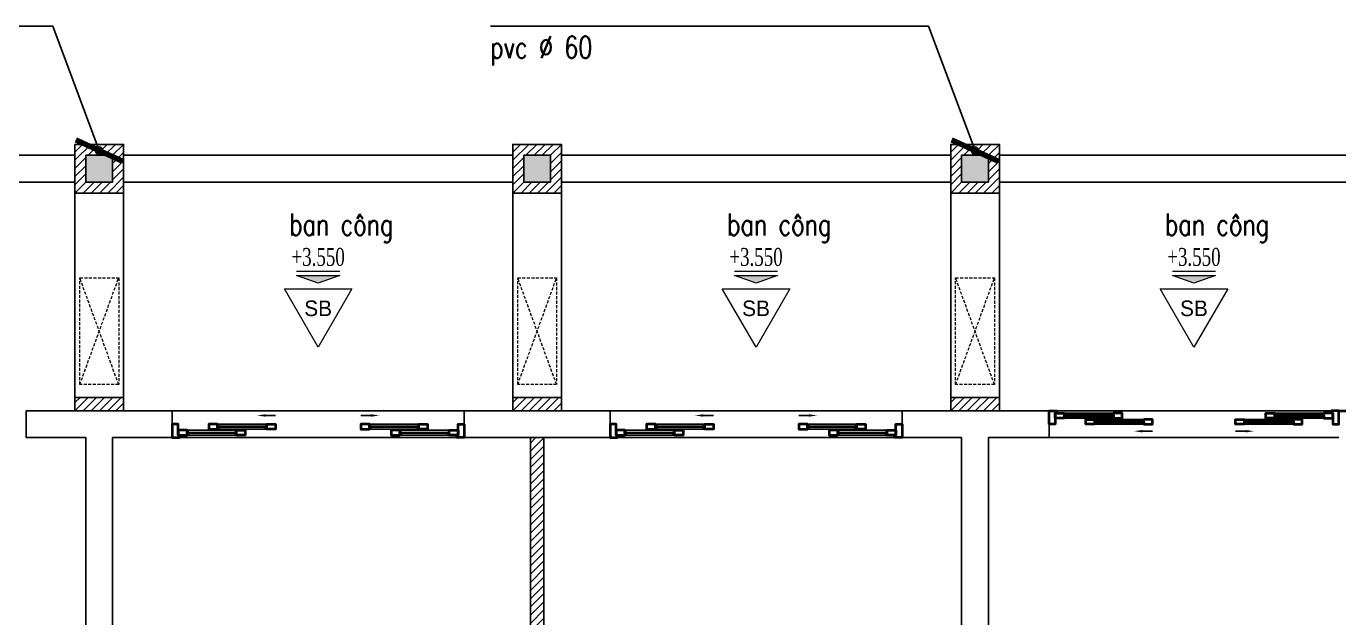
# Model space of a CAD drawing. Header units: inches. Extents: x 7154 to 95401, y -113037 to 84761.
# Drawn here: x 43858 to 54648, y -9773 to -4913 of the extents above; entities that cross this region are included whole.
import ezdxf
from ezdxf.enums import TextEntityAlignment as Align

# ---------------------------------------------------------------- set-up
doc = ezdxf.new("R2010")
doc.units = ezdxf.units.IN
doc.header["$MEASUREMENT"] = 0
doc.linetypes.add('HIDDEN', pattern=[0.375, 0.25, -0.125])
for name, color, linetype, lineweight in [('HACTH', 252, 'Continuous', 5), ('NEW', 2, 'Continuous', 35), ('ZONES', 7, 'Continuous', 18)]:
    doc.layers.add(name, color=color, linetype=linetype, lineweight=lineweight)
for name, color, linetype in [('HATCH', 8, 'Continuous'), ('MURC', 7, 'Continuous'), ('TEXT', 2, 'Continuous'), ('THAY', 9, 'Continuous'), ('tuong', 4, 'Continuous')]:
    doc.layers.add(name, color=color, linetype=linetype)
doc.styles.add('AVANTH', font='VnAvantH.TTF')
doc.styles.add('ISOCP', font='isocp.shx')
doc.styles.add('VNS', font='vntimeh.shx', dxfattribs={"width": 0.7})
doc.styles.add('VNSIMLI', font='vnsimli.shx', dxfattribs={"width": 0.75})
doc.dimstyles.new('100x2nn', dxfattribs={"dimscale": 2, "dimtxt": 180, "dimasz": 80, "dimexe": 80, "dimexo": 0, "dimgap": 30, "dimtad": 1, "dimdec": 0, "dimzin": 0, "dimdsep": 46, "dimtxsty": 'ISOCP', "dimblk1": 'ARCHTICK', "dimblk2": 'ARCHTICK', "dimsah": 1, "dimcen": 0.09, "dimdle": 80, "dimclrd": 8, "dimclre": 8, "dimclrt": 7, "dimadec": 0, "dimazin": 0, "dimtfac": 1, "dimtdec": 0, "dimtmove": 2, "dimatfit": 3, "dimldrblk": 'ARCHTICK', "dimfxl": 80, "dimtolj": 1, "dimtzin": 0, "dimarcsym": 0})

# ---------------------------------------------------------------- blocks, each defined once
blk = doc.blocks.new('CAODO')
blk.add_hatch(color=256).paths.add_polyline_path([(0, 0), (-225, 80), (225, 80)])
blk.add_line((-225, 124), (225, 124))
blk.add_lwpolyline([(0, 0), (-225, 80), (225, 80), (0, 0)])
at = {"layer": 'ZONES', "style": 'VNS', "width": 0.7}
blk.add_attdef('CAODO', text='', height=187, dxfattribs=at).set_placement((0, 274), align=Align.MIDDLE)
blk = doc.blocks.new('MAT')
blk.add_lwpolyline([(-11, 95), (508, 995), (-531, 995)], close=True)
at = {"layer": 'ZONES', "style": 'AVANTH'}
blk.add_attdef('DS', text='', height=240, dxfattribs=at).set_placement((-11, 695), align=Align.MIDDLE)
blk = doc.blocks.new('_ArchTick')
at = {"color": 0, "linetype": 'ByBlock', "const_width": 0.15}
blk.add_lwpolyline([(-0.5, -0.5), (0.5, 0.5)], dxfattribs=at)

msp = doc.modelspace()

# ---------------------------------------------------------------- hatches: boundary and pattern name
at = {"layer": 'HACTH'}
h = msp.add_hatch(dxfattribs=at)
h.set_pattern_fill('ANSI31', color=256, scale=15, style=0)
h.set_pattern_definition([(45, (44258.09, -6283.284), (-33.676, 33.676), [])])
h.paths.add_polyline_path([(44658.1, -5883.3), (44258.1, -5883.3), (44258.1, -6283.3), (44658.1, -6283.3)])
h.paths.add_polyline_path([(44568.1, -5973.3), (44568.1, -6193.3), (44348.1, -6193.3), (44348.1, -5973.3)], flags=16)
h.paths.add_polyline_path([(44428.1, -5934.5, -1), (44488.1, -5934.5, -1)], flags=16)
h = msp.add_hatch(dxfattribs=at)
h.set_pattern_fill('ANSI31', color=256, scale=15, style=0)
h.set_pattern_definition([(45, (47858.09, -6283.284), (-33.676, 33.676), [])])
h.paths.add_polyline_path([(48258.1, -5883.3), (47858.1, -5883.3), (47858.1, -6283.3), (48258.1, -6283.3)])
h.paths.add_polyline_path([(48168.1, -5973.3), (48168.1, -6193.3), (47948.1, -6193.3), (47948.1, -5973.3)], flags=16)
h = msp.add_hatch(dxfattribs=at)
h.set_pattern_fill('ANSI31', color=256, scale=15, style=0)
h.set_pattern_definition([(45, (51458.09, -6283.284), (-33.676, 33.676), [])])
h.paths.add_polyline_path([(51858.1, -5883.3), (51458.1, -5883.3), (51458.1, -6283.3), (51858.1, -6283.3)])
h.paths.add_polyline_path([(51768.1, -6193.3), (51548.1, -6193.3), (51548.1, -5973.3), (51768.1, -5973.3)], flags=16)
h.paths.add_polyline_path([(51628.1, -5934.5, -1), (51688.1, -5934.5, -1)], flags=16)
h = msp.add_hatch(dxfattribs=at)
h.set_pattern_fill('ANSI31', color=256, scale=15, style=0)
h.set_pattern_definition([(45, (44258.09, -8073.22), (-33.676, 33.676), [])])
h.paths.add_polyline_path([(44658.1, -7963.3), (44258.1, -7963.3), (44258.1, -8073.2), (44658.1, -8073.2)])
h = msp.add_hatch(dxfattribs=at)
h.set_pattern_fill('ANSI31', color=256, scale=15, style=0)
h.set_pattern_definition([(45, (47858.09, -8073.22), (-33.676, 33.676), [])])
h.paths.add_polyline_path([(48258.1, -7963.3), (47858.1, -7963.3), (47858.1, -8073.2), (48258.1, -8073.2)])
h = msp.add_hatch(dxfattribs=at)
h.set_pattern_fill('ANSI31', color=256, scale=15, style=0)
h.set_pattern_definition([(45, (51458.09, -8073.284), (-33.676, 33.676), [])])
h.paths.add_polyline_path([(51858.1, -7963.3), (51458.1, -7963.3), (51458.1, -8073.3), (51858.1, -8073.3)])
h = msp.add_hatch(dxfattribs=at)
h.set_pattern_fill('ANSI31', color=256, scale=15, style=0)
h.set_pattern_definition([(45, (45578.09, -12783.284), (-33.67596, 33.67596), [])])
h.paths.add_polyline_path([(48428.1, -12673.3), (48113.1, -12673.3), (48113.1, -8293.1), (48003.1, -8293.1), (48003.1, -12673.3), (45578.1, -12673.3), (45578.1, -12783.3), (48428.1, -12783.3)])
at = {"layer": 'HATCH'}
for points in [[(44568.1, -6193.3), (44348.1, -6193.3), (44348.1, -5973.3), (44568.1, -5973.3)], [(48168.1, -6193.3), (47948.1, -6193.3), (47948.1, -5973.3), (48168.1, -5973.3)], [(51768.1, -6193.3), (51548.1, -6193.3), (51548.1, -5973.3), (51768.1, -5973.3)]]:
    msp.add_hatch(color=256, dxfattribs=at).paths.add_polyline_path(points)

# ---------------------------------------------------------------- linework, layer by layer
at = {"layer": 'HACTH', "linetype": 'HIDDEN', "ltscale": 100}
for p, q in [((44617.9, -7857.6), (44298.3, -6980.2)), ((44298.3, -7857.6), (44617.9, -6980.2)), ((48217.9, -7857.6), (47898.3, -6980.2)), ((47898.3, -7857.6), (48217.9, -6980.2)), ((51817.9, -7857.6), (51498.3, -6980.2)), ((51498.3, -7857.6), (51817.9, -6980.2))]:
    msp.add_line(p, q, dxfattribs=at)
for points in [[(44617.9, -7857.6), (44298.3, -7857.6), (44298.3, -6980.2), (44617.9, -6980.2)], [(48217.9, -7857.6), (47898.3, -7857.6), (47898.3, -6980.2), (48217.9, -6980.2)], [(51817.9, -7857.6), (51498.3, -7857.6), (51498.3, -6980.2), (51817.9, -6980.2)]]:
    msp.add_lwpolyline(points, close=True, dxfattribs=at)
at = {"layer": 'HATCH', "linetype": 'Continuous'}
for p, q in [((52328.1, -8073.3), (54588.1, -8073.3)), ((52268.1, -8293.3), (54648.1, -8293.3))]:
    msp.add_line(p, q, dxfattribs=at)
for points in [[(47458.1, -8073.1), (45058.1, -8073.1), (45058.1, -8293.3), (47458.1, -8293.3)], [(51058.1, -8073.3), (48658.1, -8073.3), (48658.1, -8293.3), (51058.1, -8293.3)]]:
    msp.add_lwpolyline(points, close=True, dxfattribs=at)
at = {"layer": 'MURC'}
for p, q in [((45822.8, -8111.3), (45908.1, -8111.3)), ((46693.4, -8111.3), (46608.1, -8111.3)), ((49422.8, -8111.3), (49508.1, -8111.3)), ((50293.4, -8111.3), (50208.1, -8111.3)), ((53032.8, -8240.3), (53118.1, -8240.3)), ((53883.4, -8240.3), (53798.1, -8240.3))]:
    msp.add_line(p, q, dxfattribs=at)
for points in [[(45836.1, -8206.3), (45430.1, -8206.3), (45430.1, -8200.3), (45836.1, -8200.3)], [(46680.1, -8206.3), (47086.1, -8206.3), (47086.1, -8200.3), (46680.1, -8200.3)], [(49436.1, -8206.3), (49030.1, -8206.3), (49030.1, -8200.3), (49436.1, -8200.3)], [(50280.1, -8206.3), (50686.1, -8206.3), (50686.1, -8200.3), (50280.1, -8200.3)], [(52796.1, -8110.3), (52390.1, -8110.3), (52390.1, -8116.3), (52796.1, -8116.3)], [(53046.1, -8160.3), (52640.1, -8160.3), (52640.1, -8166.3), (53046.1, -8166.3)], [(53870.1, -8160.3), (54276.1, -8160.3), (54276.1, -8166.3), (53870.1, -8166.3)], [(54120.1, -8110.3), (54526.1, -8110.3), (54526.1, -8116.3), (54120.1, -8116.3)], [(45586.1, -8256.3), (45180.1, -8256.3), (45180.1, -8250.3), (45586.1, -8250.3)], [(46930.1, -8256.3), (47336.1, -8256.3), (47336.1, -8250.3), (46930.1, -8250.3)], [(49186.1, -8256.3), (48780.1, -8256.3), (48780.1, -8250.3), (49186.1, -8250.3)], [(50530.1, -8256.3), (50936.1, -8256.3), (50936.1, -8250.3), (50530.1, -8250.3)]]:
    msp.add_lwpolyline(points, close=True, dxfattribs=at)
at = {"layer": 'NEW'}
msp.add_line((54648.1, -8073.3), (55868.1, -8073.3), dxfattribs=at)
for points in [[(52318.1, -8093.3), (52318.1, -8183.3), (52268.1, -8183.3), (52268.1, -8073.3), (52328.1, -8073.3), (52328.1, -8093.3), (52318.1, -8093.3)], [(54598.1, -8093.3), (54598.1, -8183.3), (54648.1, -8183.3), (54648.1, -8073.3), (54588.1, -8073.3), (54588.1, -8093.3), (54598.1, -8093.3)], [(45108.1, -8273.3), (45108.1, -8183.3), (45058.1, -8183.3), (45058.1, -8293.3), (45118.1, -8293.3), (45118.1, -8273.3), (45108.1, -8273.3)], [(47408.1, -8273.3), (47408.1, -8183.3), (47458.1, -8183.3), (47458.1, -8293.3), (47398.1, -8293.3), (47398.1, -8273.3), (47408.1, -8273.3)], [(48708.1, -8273.3), (48708.1, -8183.3), (48658.1, -8183.3), (48658.1, -8293.3), (48718.1, -8293.3), (48718.1, -8273.3), (48708.1, -8273.3)], [(51008.1, -8273.3), (51008.1, -8183.3), (51058.1, -8183.3), (51058.1, -8293.3), (50998.1, -8293.3), (50998.1, -8273.3), (51008.1, -8273.3)]]:
    msp.add_lwpolyline(points, close=True, dxfattribs=at)
for points in [[(45422.1, -8183.3), (45358.1, -8183.3), (45358.1, -8223.3), (45422.1, -8223.3), (45422.1, -8223.3), (45422.1, -8223.3), (45422.1, -8221.3), (45423.1, -8221.3), (45424.1, -8221.3), (45424.1, -8223.3), (45430.1, -8223.3), (45430.1, -8221.3), (45436.1, -8215.3), (45438.1, -8215.3), (45438.1, -8206.3), (45430.1, -8206.3), (45430.1, -8183.3), (45424.1, -8183.3), (45424.1, -8185.3), (45422.1, -8185.3), (45422.1, -8183.3), (45422.1, -8183.3)], [(45844.1, -8183.3), (45908.1, -8183.3), (45908.1, -8223.3), (45844.1, -8223.3), (45844.1, -8223.3), (45844.1, -8223.3), (45844.1, -8221.3), (45843.1, -8221.3), (45842.1, -8221.3), (45842.1, -8223.3), (45836.1, -8223.3), (45836.1, -8221.3), (45830.1, -8215.3), (45828.1, -8215.3), (45828.1, -8206.3), (45836.1, -8206.3), (45836.1, -8183.3), (45842.1, -8183.3), (45842.1, -8185.3), (45844.1, -8185.3), (45844.1, -8183.3), (45844.1, -8183.3)], [(46672.1, -8183.3), (46608.1, -8183.3), (46608.1, -8223.3), (46672.1, -8223.3), (46672.1, -8223.3), (46672.1, -8223.3), (46672.1, -8221.3), (46673.1, -8221.3), (46674.1, -8221.3), (46674.1, -8223.3), (46680.1, -8223.3), (46680.1, -8221.3), (46686.1, -8215.3), (46688.1, -8215.3), (46688.1, -8206.3), (46680.1, -8206.3), (46680.1, -8183.3), (46674.1, -8183.3), (46674.1, -8185.3), (46672.1, -8185.3), (46672.1, -8183.3), (46672.1, -8183.3)], [(47094.1, -8183.3), (47158.1, -8183.3), (47158.1, -8223.3), (47094.1, -8223.3), (47094.1, -8223.3), (47094.1, -8223.3), (47094.1, -8221.3), (47093.1, -8221.3), (47092.1, -8221.3), (47092.1, -8223.3), (47086.1, -8223.3), (47086.1, -8221.3), (47080.1, -8215.3), (47078.1, -8215.3), (47078.1, -8206.3), (47086.1, -8206.3), (47086.1, -8183.3), (47092.1, -8183.3), (47092.1, -8185.3), (47094.1, -8185.3), (47094.1, -8183.3), (47094.1, -8183.3)], [(49022.1, -8183.3), (48958.1, -8183.3), (48958.1, -8223.3), (49022.1, -8223.3), (49022.1, -8223.3), (49022.1, -8223.3), (49022.1, -8221.3), (49023.1, -8221.3), (49024.1, -8221.3), (49024.1, -8223.3), (49030.1, -8223.3), (49030.1, -8221.3), (49036.1, -8215.3), (49038.1, -8215.3), (49038.1, -8206.3), (49030.1, -8206.3), (49030.1, -8183.3), (49024.1, -8183.3), (49024.1, -8185.3), (49022.1, -8185.3), (49022.1, -8183.3), (49022.1, -8183.3)], [(49444.1, -8183.3), (49508.1, -8183.3), (49508.1, -8223.3), (49444.1, -8223.3), (49444.1, -8223.3), (49444.1, -8223.3), (49444.1, -8221.3), (49443.1, -8221.3), (49442.1, -8221.3), (49442.1, -8223.3), (49436.1, -8223.3), (49436.1, -8221.3), (49430.1, -8215.3), (49428.1, -8215.3), (49428.1, -8206.3), (49436.1, -8206.3), (49436.1, -8183.3), (49442.1, -8183.3), (49442.1, -8185.3), (49444.1, -8185.3), (49444.1, -8183.3), (49444.1, -8183.3)], [(50272.1, -8183.3), (50208.1, -8183.3), (50208.1, -8223.3), (50272.1, -8223.3), (50272.1, -8223.3), (50272.1, -8223.3), (50272.1, -8221.3), (50273.1, -8221.3), (50274.1, -8221.3), (50274.1, -8223.3), (50280.1, -8223.3), (50280.1, -8221.3), (50286.1, -8215.3), (50288.1, -8215.3), (50288.1, -8206.3), (50280.1, -8206.3), (50280.1, -8183.3), (50274.1, -8183.3), (50274.1, -8185.3), (50272.1, -8185.3), (50272.1, -8183.3), (50272.1, -8183.3)], [(50694.1, -8183.3), (50758.1, -8183.3), (50758.1, -8223.3), (50694.1, -8223.3), (50694.1, -8223.3), (50694.1, -8223.3), (50694.1, -8221.3), (50693.1, -8221.3), (50692.1, -8221.3), (50692.1, -8223.3), (50686.1, -8223.3), (50686.1, -8221.3), (50680.1, -8215.3), (50678.1, -8215.3), (50678.1, -8206.3), (50686.1, -8206.3), (50686.1, -8183.3), (50692.1, -8183.3), (50692.1, -8185.3), (50694.1, -8185.3), (50694.1, -8183.3), (50694.1, -8183.3)], [(52382.1, -8133.3), (52318.1, -8133.3), (52318.1, -8093.3), (52382.1, -8093.3), (52382.1, -8093.3), (52382.1, -8093.3), (52382.1, -8095.3), (52383.1, -8095.3), (52384.1, -8095.3), (52384.1, -8093.3), (52390.1, -8093.3), (52390.1, -8095.3), (52396.1, -8101.3), (52398.1, -8101.3), (52398.1, -8110.3), (52390.1, -8110.3), (52390.1, -8133.3), (52384.1, -8133.3), (52384.1, -8131.3), (52382.1, -8131.3), (52382.1, -8133.3), (52382.1, -8133.3)], [(52632.1, -8183.3), (52568.1, -8183.3), (52568.1, -8143.3), (52632.1, -8143.3), (52632.1, -8143.3), (52632.1, -8143.3), (52632.1, -8145.3), (52633.1, -8145.3), (52634.1, -8145.3), (52634.1, -8143.3), (52640.1, -8143.3), (52640.1, -8145.3), (52646.1, -8151.3), (52648.1, -8151.3), (52648.1, -8160.3), (52640.1, -8160.3), (52640.1, -8183.3), (52634.1, -8183.3), (52634.1, -8181.3), (52632.1, -8181.3), (52632.1, -8183.3), (52632.1, -8183.3)], [(52804.1, -8133.3), (52868.1, -8133.3), (52868.1, -8093.3), (52804.1, -8093.3), (52804.1, -8093.3), (52804.1, -8093.3), (52804.1, -8095.3), (52803.1, -8095.3), (52802.1, -8095.3), (52802.1, -8093.3), (52796.1, -8093.3), (52796.1, -8095.3), (52790.1, -8101.3), (52788.1, -8101.3), (52788.1, -8110.3), (52796.1, -8110.3), (52796.1, -8133.3), (52802.1, -8133.3), (52802.1, -8131.3), (52804.1, -8131.3), (52804.1, -8133.3), (52804.1, -8133.3)], [(53054.1, -8183.3), (53118.1, -8183.3), (53118.1, -8143.3), (53054.1, -8143.3), (53054.1, -8143.3), (53054.1, -8143.3), (53054.1, -8145.3), (53053.1, -8145.3), (53052.1, -8145.3), (53052.1, -8143.3), (53046.1, -8143.3), (53046.1, -8145.3), (53040.1, -8151.3), (53038.1, -8151.3), (53038.1, -8160.3), (53046.1, -8160.3), (53046.1, -8183.3), (53052.1, -8183.3), (53052.1, -8181.3), (53054.1, -8181.3), (53054.1, -8183.3), (53054.1, -8183.3)], [(53862.1, -8183.3), (53798.1, -8183.3), (53798.1, -8143.3), (53862.1, -8143.3), (53862.1, -8143.3), (53862.1, -8143.3), (53862.1, -8145.3), (53863.1, -8145.3), (53864.1, -8145.3), (53864.1, -8143.3), (53870.1, -8143.3), (53870.1, -8145.3), (53876.1, -8151.3), (53878.1, -8151.3), (53878.1, -8160.3), (53870.1, -8160.3), (53870.1, -8183.3), (53864.1, -8183.3), (53864.1, -8181.3), (53862.1, -8181.3), (53862.1, -8183.3), (53862.1, -8183.3)], [(54112.1, -8133.3), (54048.1, -8133.3), (54048.1, -8093.3), (54112.1, -8093.3), (54112.1, -8093.3), (54112.1, -8093.3), (54112.1, -8095.3), (54113.1, -8095.3), (54114.1, -8095.3), (54114.1, -8093.3), (54120.1, -8093.3), (54120.1, -8095.3), (54126.1, -8101.3), (54128.1, -8101.3), (54128.1, -8110.3), (54120.1, -8110.3), (54120.1, -8133.3), (54114.1, -8133.3), (54114.1, -8131.3), (54112.1, -8131.3), (54112.1, -8133.3), (54112.1, -8133.3)], [(54284.1, -8183.3), (54348.1, -8183.3), (54348.1, -8143.3), (54284.1, -8143.3), (54284.1, -8143.3), (54284.1, -8143.3), (54284.1, -8145.3), (54283.1, -8145.3), (54282.1, -8145.3), (54282.1, -8143.3), (54276.1, -8143.3), (54276.1, -8145.3), (54270.1, -8151.3), (54268.1, -8151.3), (54268.1, -8160.3), (54276.1, -8160.3), (54276.1, -8183.3), (54282.1, -8183.3), (54282.1, -8181.3), (54284.1, -8181.3), (54284.1, -8183.3), (54284.1, -8183.3)], [(54534.1, -8133.3), (54598.1, -8133.3), (54598.1, -8093.3), (54534.1, -8093.3), (54534.1, -8093.3), (54534.1, -8093.3), (54534.1, -8095.3), (54533.1, -8095.3), (54532.1, -8095.3), (54532.1, -8093.3), (54526.1, -8093.3), (54526.1, -8095.3), (54520.1, -8101.3), (54518.1, -8101.3), (54518.1, -8110.3), (54526.1, -8110.3), (54526.1, -8133.3), (54532.1, -8133.3), (54532.1, -8131.3), (54534.1, -8131.3), (54534.1, -8133.3), (54534.1, -8133.3)], [(45172.1, -8233.3), (45108.1, -8233.3), (45108.1, -8273.3), (45172.1, -8273.3), (45172.1, -8273.3), (45172.1, -8273.3), (45172.1, -8271.3), (45173.1, -8271.3), (45174.1, -8271.3), (45174.1, -8273.3), (45180.1, -8273.3), (45180.1, -8271.3), (45186.1, -8265.3), (45188.1, -8265.3), (45188.1, -8256.3), (45180.1, -8256.3), (45180.1, -8233.3), (45174.1, -8233.3), (45174.1, -8235.3), (45172.1, -8235.3), (45172.1, -8233.3), (45172.1, -8233.3)], [(45594.1, -8233.3), (45658.1, -8233.3), (45658.1, -8273.3), (45594.1, -8273.3), (45594.1, -8273.3), (45594.1, -8273.3), (45594.1, -8271.3), (45593.1, -8271.3), (45592.1, -8271.3), (45592.1, -8273.3), (45586.1, -8273.3), (45586.1, -8271.3), (45580.1, -8265.3), (45578.1, -8265.3), (45578.1, -8256.3), (45586.1, -8256.3), (45586.1, -8233.3), (45592.1, -8233.3), (45592.1, -8235.3), (45594.1, -8235.3), (45594.1, -8233.3), (45594.1, -8233.3)], [(46922.1, -8233.3), (46858.1, -8233.3), (46858.1, -8273.3), (46922.1, -8273.3), (46922.1, -8273.3), (46922.1, -8273.3), (46922.1, -8271.3), (46923.1, -8271.3), (46924.1, -8271.3), (46924.1, -8273.3), (46930.1, -8273.3), (46930.1, -8271.3), (46936.1, -8265.3), (46938.1, -8265.3), (46938.1, -8256.3), (46930.1, -8256.3), (46930.1, -8233.3), (46924.1, -8233.3), (46924.1, -8235.3), (46922.1, -8235.3), (46922.1, -8233.3), (46922.1, -8233.3)], [(47344.1, -8233.3), (47408.1, -8233.3), (47408.1, -8273.3), (47344.1, -8273.3), (47344.1, -8273.3), (47344.1, -8273.3), (47344.1, -8271.3), (47343.1, -8271.3), (47342.1, -8271.3), (47342.1, -8273.3), (47336.1, -8273.3), (47336.1, -8271.3), (47330.1, -8265.3), (47328.1, -8265.3), (47328.1, -8256.3), (47336.1, -8256.3), (47336.1, -8233.3), (47342.1, -8233.3), (47342.1, -8235.3), (47344.1, -8235.3), (47344.1, -8233.3), (47344.1, -8233.3)], [(48772.1, -8233.3), (48708.1, -8233.3), (48708.1, -8273.3), (48772.1, -8273.3), (48772.1, -8273.3), (48772.1, -8273.3), (48772.1, -8271.3), (48773.1, -8271.3), (48774.1, -8271.3), (48774.1, -8273.3), (48780.1, -8273.3), (48780.1, -8271.3), (48786.1, -8265.3), (48788.1, -8265.3), (48788.1, -8256.3), (48780.1, -8256.3), (48780.1, -8233.3), (48774.1, -8233.3), (48774.1, -8235.3), (48772.1, -8235.3), (48772.1, -8233.3), (48772.1, -8233.3)], [(49194.1, -8233.3), (49258.1, -8233.3), (49258.1, -8273.3), (49194.1, -8273.3), (49194.1, -8273.3), (49194.1, -8273.3), (49194.1, -8271.3), (49193.1, -8271.3), (49192.1, -8271.3), (49192.1, -8273.3), (49186.1, -8273.3), (49186.1, -8271.3), (49180.1, -8265.3), (49178.1, -8265.3), (49178.1, -8256.3), (49186.1, -8256.3), (49186.1, -8233.3), (49192.1, -8233.3), (49192.1, -8235.3), (49194.1, -8235.3), (49194.1, -8233.3), (49194.1, -8233.3)], [(50522.1, -8233.3), (50458.1, -8233.3), (50458.1, -8273.3), (50522.1, -8273.3), (50522.1, -8273.3), (50522.1, -8273.3), (50522.1, -8271.3), (50523.1, -8271.3), (50524.1, -8271.3), (50524.1, -8273.3), (50530.1, -8273.3), (50530.1, -8271.3), (50536.1, -8265.3), (50538.1, -8265.3), (50538.1, -8256.3), (50530.1, -8256.3), (50530.1, -8233.3), (50524.1, -8233.3), (50524.1, -8235.3), (50522.1, -8235.3), (50522.1, -8233.3), (50522.1, -8233.3)], [(50944.1, -8233.3), (51008.1, -8233.3), (51008.1, -8273.3), (50944.1, -8273.3), (50944.1, -8273.3), (50944.1, -8273.3), (50944.1, -8271.3), (50943.1, -8271.3), (50942.1, -8271.3), (50942.1, -8273.3), (50936.1, -8273.3), (50936.1, -8271.3), (50930.1, -8265.3), (50928.1, -8265.3), (50928.1, -8256.3), (50936.1, -8256.3), (50936.1, -8233.3), (50942.1, -8233.3), (50942.1, -8235.3), (50944.1, -8235.3), (50944.1, -8233.3), (50944.1, -8233.3)]]:
    msp.add_lwpolyline(points, dxfattribs=at)
at = {"layer": 'THAY', "ltscale": 400}
for p, q in [((41058.1, -5973.3), (44258.1, -5973.3)), ((44658.1, -5973.3), (47858.1, -5973.3)), ((48258.1, -5973.3), (51458.1, -5973.3)), ((55058.1, -5973.3), (51858.1, -5973.3)), ((41058.1, -6193.3), (44258.1, -6193.3)), ((44658.1, -6193.3), (47858.1, -6193.3)), ((48258.1, -6193.3), (51458.1, -6193.3)), ((55058.1, -6193.3), (51858.1, -6193.3))]:
    msp.add_line(p, q, dxfattribs=at)
msp.add_lwpolyline([(44258.1, -6283.3), (44658.1, -6283.3), (44658.1, -7963.3), (44258.1, -7963.3)], close=True, dxfattribs=at)
for points in [[(47858.1, -8073.1), (47858.1, -8073.1), (47858.1, -6283.3), (48258.1, -6283.3), (48258.1, -8073.1)], [(51458.1, -8073.1), (51458.1, -8073.1), (51458.1, -6283.3), (51858.1, -6283.3), (51858.1, -8073.1)]]:
    msp.add_lwpolyline(points, dxfattribs=at)
at = {"layer": 'THAY'}
for points in [[(45430.1, -8183.3), (45836.1, -8183.3)], [(47086.1, -8183.3), (46680.1, -8183.3)], [(49030.1, -8183.3), (49436.1, -8183.3)], [(50686.1, -8183.3), (50280.1, -8183.3)], [(52390.1, -8093.3), (52796.1, -8093.3)], [(52390.1, -8133.3), (52796.1, -8133.3)], [(52640.1, -8143.3), (53046.1, -8143.3)], [(52640.1, -8183.3), (53046.1, -8183.3)], [(54276.1, -8143.3), (53870.1, -8143.3)], [(54276.1, -8183.3), (53870.1, -8183.3)], [(54526.1, -8093.3), (54120.1, -8093.3)], [(54526.1, -8133.3), (54120.1, -8133.3)], [(45180.1, -8233.3), (45586.1, -8233.3)], [(45180.1, -8273.3), (45586.1, -8273.3)], [(45430.1, -8223.3), (45836.1, -8223.3)], [(47086.1, -8223.3), (46680.1, -8223.3)], [(47336.1, -8233.3), (46930.1, -8233.3)], [(47336.1, -8273.3), (46930.1, -8273.3)], [(48780.1, -8233.3), (49186.1, -8233.3)], [(48780.1, -8273.3), (49186.1, -8273.3)], [(49030.1, -8223.3), (49436.1, -8223.3)], [(50686.1, -8223.3), (50280.1, -8223.3)], [(50936.1, -8233.3), (50530.1, -8233.3)], [(50936.1, -8273.3), (50530.1, -8273.3)]]:
    msp.add_lwpolyline(points, dxfattribs=at)
at = {"layer": 'THAY', "color": 7}
for points in [[(45430.1, -8185.3), (45430.1, -8200.3), (45430.1, -8200.3), (45438.1, -8200.3), (45438.1, -8191.3), (45436.1, -8191.3)], [(45836.1, -8185.3), (45836.1, -8200.3), (45836.1, -8200.3), (45828.1, -8200.3), (45828.1, -8191.3), (45830.1, -8191.3)], [(46680.1, -8185.3), (46680.1, -8200.3), (46680.1, -8200.3), (46688.1, -8200.3), (46688.1, -8191.3), (46686.1, -8191.3)], [(47086.1, -8185.3), (47086.1, -8200.3), (47086.1, -8200.3), (47078.1, -8200.3), (47078.1, -8191.3), (47080.1, -8191.3)], [(49030.1, -8185.3), (49030.1, -8200.3), (49030.1, -8200.3), (49038.1, -8200.3), (49038.1, -8191.3), (49036.1, -8191.3)], [(49436.1, -8185.3), (49436.1, -8200.3), (49436.1, -8200.3), (49428.1, -8200.3), (49428.1, -8191.3), (49430.1, -8191.3)], [(50280.1, -8185.3), (50280.1, -8200.3), (50280.1, -8200.3), (50288.1, -8200.3), (50288.1, -8191.3), (50286.1, -8191.3)], [(50686.1, -8185.3), (50686.1, -8200.3), (50686.1, -8200.3), (50678.1, -8200.3), (50678.1, -8191.3), (50680.1, -8191.3)], [(52390.1, -8131.3), (52390.1, -8116.3), (52390.1, -8116.3), (52398.1, -8116.3), (52398.1, -8125.3), (52396.1, -8125.3)], [(52640.1, -8181.3), (52640.1, -8166.3), (52640.1, -8166.3), (52648.1, -8166.3), (52648.1, -8175.3), (52646.1, -8175.3)], [(52796.1, -8131.3), (52796.1, -8116.3), (52796.1, -8116.3), (52788.1, -8116.3), (52788.1, -8125.3), (52790.1, -8125.3)], [(53046.1, -8181.3), (53046.1, -8166.3), (53046.1, -8166.3), (53038.1, -8166.3), (53038.1, -8175.3), (53040.1, -8175.3)], [(53870.1, -8181.3), (53870.1, -8166.3), (53870.1, -8166.3), (53878.1, -8166.3), (53878.1, -8175.3), (53876.1, -8175.3)], [(54120.1, -8131.3), (54120.1, -8116.3), (54120.1, -8116.3), (54128.1, -8116.3), (54128.1, -8125.3), (54126.1, -8125.3)], [(54276.1, -8181.3), (54276.1, -8166.3), (54276.1, -8166.3), (54268.1, -8166.3), (54268.1, -8175.3), (54270.1, -8175.3)], [(54526.1, -8131.3), (54526.1, -8116.3), (54526.1, -8116.3), (54518.1, -8116.3), (54518.1, -8125.3), (54520.1, -8125.3)], [(45180.1, -8235.3), (45180.1, -8250.3), (45180.1, -8250.3), (45188.1, -8250.3), (45188.1, -8241.3), (45186.1, -8241.3)], [(45586.1, -8235.3), (45586.1, -8250.3), (45586.1, -8250.3), (45578.1, -8250.3), (45578.1, -8241.3), (45580.1, -8241.3)], [(46930.1, -8235.3), (46930.1, -8250.3), (46930.1, -8250.3), (46938.1, -8250.3), (46938.1, -8241.3), (46936.1, -8241.3)], [(47336.1, -8235.3), (47336.1, -8250.3), (47336.1, -8250.3), (47328.1, -8250.3), (47328.1, -8241.3), (47330.1, -8241.3)], [(48780.1, -8235.3), (48780.1, -8250.3), (48780.1, -8250.3), (48788.1, -8250.3), (48788.1, -8241.3), (48786.1, -8241.3)], [(49186.1, -8235.3), (49186.1, -8250.3), (49186.1, -8250.3), (49178.1, -8250.3), (49178.1, -8241.3), (49180.1, -8241.3)], [(50530.1, -8235.3), (50530.1, -8250.3), (50530.1, -8250.3), (50538.1, -8250.3), (50538.1, -8241.3), (50536.1, -8241.3)], [(50936.1, -8235.3), (50936.1, -8250.3), (50936.1, -8250.3), (50928.1, -8250.3), (50928.1, -8241.3), (50930.1, -8241.3)]]:
    msp.add_lwpolyline(points, close=True, dxfattribs=at)
at = {"layer": 'THAY', "color": 8}
for points in [[(52390.1, -8095.3), (52796.1, -8095.3)], [(52390.1, -8131.3), (52796.1, -8131.3)], [(52398.1, -8101.3), (52788.1, -8101.3)], [(52398.1, -8125.3), (52788.1, -8125.3)], [(52640.1, -8145.3), (53046.1, -8145.3)], [(52640.1, -8181.3), (53046.1, -8181.3)], [(52648.1, -8151.3), (53038.1, -8151.3)], [(52648.1, -8175.3), (53038.1, -8175.3)], [(54276.1, -8145.3), (53870.1, -8145.3)], [(54276.1, -8181.3), (53870.1, -8181.3)], [(54268.1, -8151.3), (53878.1, -8151.3)], [(54268.1, -8175.3), (53878.1, -8175.3)], [(54526.1, -8095.3), (54120.1, -8095.3)], [(54526.1, -8131.3), (54120.1, -8131.3)], [(54518.1, -8101.3), (54128.1, -8101.3)], [(54518.1, -8125.3), (54128.1, -8125.3)]]:
    msp.add_lwpolyline(points, dxfattribs=at)
at = {"layer": 'tuong', "ltscale": 400}
for p, q in [((43858.1, -8073.3), (44258.1, -8073.3)), ((44658.1, -8073.3), (47858.1, -8073.3)), ((45058.1, -8073.1), (45058.1, -8293.1)), ((45058.1, -8073.1), (45058.1, -8293.1)), ((48658.1, -8073.1), (47458.1, -8073.3)), ((48658.1, -8293.1), (48658.1, -8073.1)), ((51058.1, -8073.1), (51058.1, -8293.1)), ((51058.1, -8073.1), (51058.1, -8293.1)), ((51058.1, -8073.3), (52268.1, -8073.3)), ((52268.1, -8293.3), (52268.1, -8073.3)), ((48003.1, -8293.1), (48658.1, -8293.1)), ((48113.1, -12673.3), (48113.1, -8293.1)), ((48113.1, -8293.1), (48113.1, -8293.1)), ((48113.1, -8293.1), (48113.1, -8293.1)), ((48113.1, -8293.1), (48113.1, -8293.1)), ((51548.1, -8293.3), (51548.1, -15853.3)), ((51768.1, -15853.3), (51768.1, -8293.3)), ((51768.1, -8293.3), (52268.1, -8293.3))]:
    msp.add_line(p, q, dxfattribs=at)
at = {"layer": 'tuong'}
msp.add_line((51058.1, -8293.3), (51548.1, -8293.3), dxfattribs=at)
for points in [[(44658.1, -6283.3), (44658.1, -5883.3), (44258.1, -5883.3), (44258.1, -6283.3), (44658.1, -6283.3)], [(44258.1, -8073.3), (44258.1, -7963.3), (44658.1, -7963.3), (44658.1, -8073.3)], [(47858.1, -8073.3), (47858.1, -7963.3), (48258.1, -7963.3), (48258.1, -8073.3)], [(51458.1, -8073.3), (51458.1, -7963.3), (51858.1, -7963.3), (51858.1, -8073.3)]]:
    msp.add_lwpolyline(points, dxfattribs=at)
for points in [[(48258.1, -6283.3), (48258.1, -5883.3), (47858.1, -5883.3), (47858.1, -6283.3)], [(51858.1, -6283.3), (51858.1, -5883.3), (51458.1, -5883.3), (51458.1, -6283.3)], [(44348.1, -5973.3), (44568.1, -5973.3), (44568.1, -6193.3), (44348.1, -6193.3)], [(47948.1, -5973.3), (48168.1, -5973.3), (48168.1, -6193.3), (47948.1, -6193.3)], [(51548.1, -5973.3), (51768.1, -5973.3), (51768.1, -6193.3), (51548.1, -6193.3)]]:
    msp.add_lwpolyline(points, close=True, dxfattribs=at)
at = {"layer": 'tuong', "ltscale": 400}
for points in [[(44238.1, -12673.3), (44348.1, -12673.3), (44348.1, -8293.1), (43858.1, -8293.1), (43858.1, -8073.1)], [(44678.1, -12673.3), (44568.1, -12673.3), (44568.1, -8293.1), (45058.1, -8293.1), (45058.1, -8073.1), (43858.1, -8073.3)], [(47858.1, -8073.1), (47458.1, -8073.1), (47458.1, -8293.1), (48003.1, -8293.1), (48003.1, -12673.3), (45578.1, -12673.3)]]:
    msp.add_lwpolyline(points, dxfattribs=at)
at = {"layer": 'tuong'}
for centre in [(44458.1, -5934.5), (51658.1, -5934.5)]:
    msp.add_circle(centre, 30, dxfattribs=at)
at = {"layer": 'ZONES'}
for points in [[(45755.7, -8111.3, 0, 20, 0), (45822.8, -8111.3, 20, 20, 0)], [(46760.5, -8111.3, 0, 20, 0), (46693.4, -8111.3, 20, 20, 0)], [(49355.7, -8111.3, 0, 20, 0), (49422.8, -8111.3, 20, 20, 0)], [(50360.5, -8111.3, 0, 20, 0), (50293.4, -8111.3, 20, 20, 0)], [(52965.7, -8240.3, 0, 20, 0), (53032.8, -8240.3, 20, 20, 0)], [(53950.5, -8240.3, 0, 20, 0), (53883.4, -8240.3, 20, 20, 0)]]:
    msp.add_lwpolyline(points, format="xyseb", dxfattribs=at)

# ---------------------------------------------------------------- block references
at = {"layer": 'ZONES', "xscale": 0.7875000000931323, "yscale": 0.7875000000931323, "zscale": 0.7874999999999659}
for p in [(46257.7, -7024.3), (49857.7, -7024.3), (53457.7, -7024.3)]:
    msp.add_blockref('CAODO', p, dxfattribs=at).add_auto_attribs({'CAODO': '+3.550'})
at = {"layer": 'ZONES'}
ref = msp.add_blockref('MAT', (46251.6, -7601.9), dxfattribs=dict(at, xscale=-0.534599999897182, yscale=0.534599999897182, zscale=0.5345999999901214))
ref.add_attrib('DS', 'sb', dxfattribs={"height": 128.3, "style": 'AVANTH'}).set_placement((46257.7, -7230.5), align=Align.MIDDLE)
ref = msp.add_blockref('MAT', (49851.6, -7601.9), dxfattribs=dict(at, xscale=-0.534599999897182, yscale=0.534599999897182, zscale=0.5345999999901214))
ref.add_attrib('DS', 'sb', dxfattribs={"height": 128.3, "style": 'AVANTH'}).set_placement((49857.7, -7230.5), align=Align.MIDDLE)
ref = msp.add_blockref('MAT', (53451.6, -7601.9), dxfattribs=dict(at, xscale=-0.534599999897182, yscale=0.534599999897182, zscale=0.5345999999901214))
ref.add_attrib('DS', 'sb', dxfattribs={"height": 128.3, "style": 'AVANTH'}).set_placement((53457.7, -7230.5), align=Align.MIDDLE)

# ---------------------------------------------------------------- texts
at = {"layer": 'TEXT', "color": 7, "style": 'VNSIMLI', "width": 0.75}
msp.add_text('pvc %%c 60', height=180, dxfattribs=at).set_placement((47673.7, -5175.4))
for p in [(46876.5, -6541), (50476.5, -6541), (54076.5, -6541)]:
    msp.add_text('ban c«ng', height=180, dxfattribs=at).set_placement(p, align=Align.MIDDLE_RIGHT)

# ---------------------------------------------------------------- leaders
at = {"layer": 'ZONES', "linetype": 'Continuous'}
for points in [[(44458.1, -5934.5), (44076.8, -4912.6), (41677, -4912.6)], [(51658.1, -5934.5), (51276.8, -4912.6), (47674, -4912.6)]]:
    msp.add_leader(points, dimstyle='100x2nn', override={"dimasz": 150, "dimtad": 0}, dxfattribs=at)

doc.saveas('drawing.dxf')
